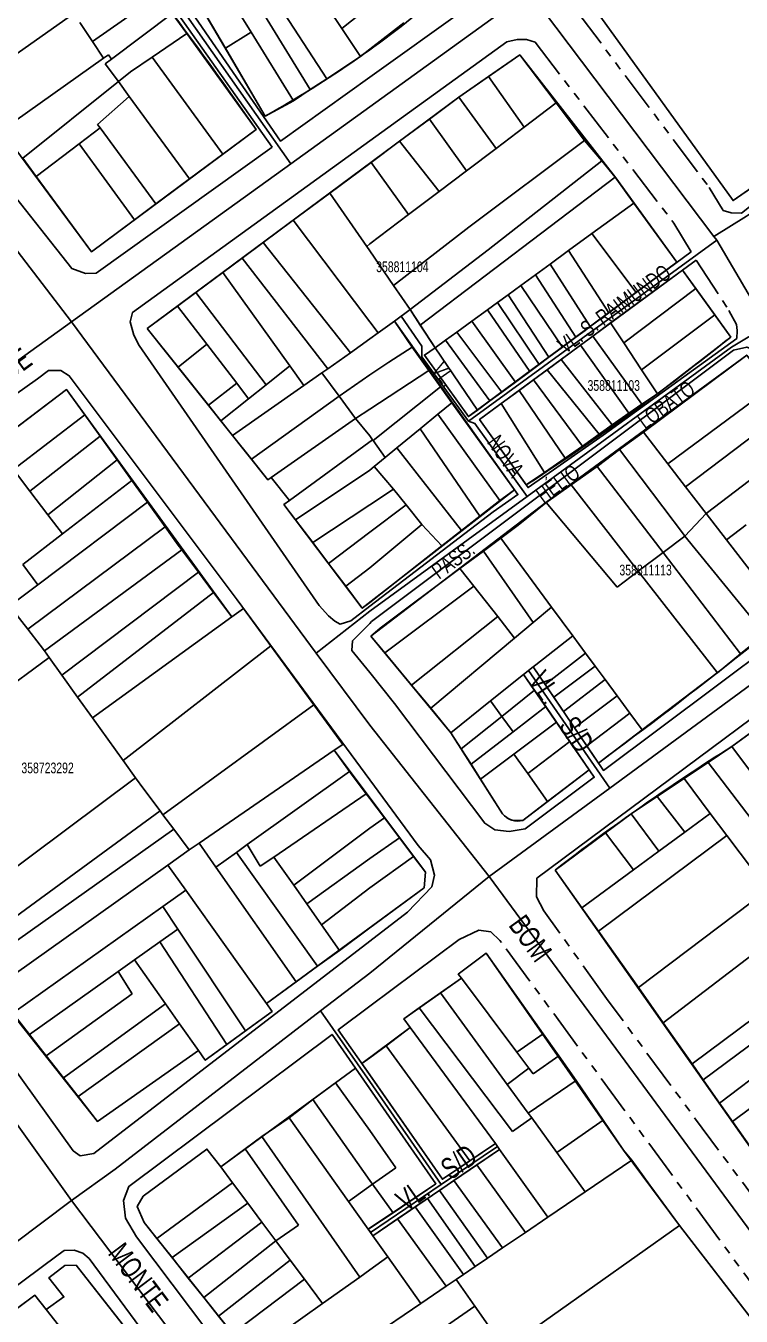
# Model space of a CAD drawing. Extents: x 199219 to 200475, y 4837288 to 4839440.
# Drawn here: x 199935.7 to 200069.4, y 4838220.3 to 4838461.3 of the extents above; entities that cross this region are included whole.
import ezdxf

# ---------------------------------------------------------------- set-up
doc = ezdxf.new("R2010")
doc.units = 0
doc.header["$LTSCALE"] = 3
doc.header["$MEASUREMENT"] = 0
doc.linetypes.add('PHANTOMX2', pattern=[5, 2.5, -0.5, 0.5, -0.5, 0.5, -0.5])
for name, color, linetype in [('CD_MALHA_LOTES', 40, 'CONTINUOUS'), ('CD_TXT_QUADRA', 7, 'CONTINUOUS'), ('RU-QUADRAS', 210, 'CONTINUOUS'), ('SV-EIXO-RUA-N-PAV', 6, 'CONTINUOUS'), ('SV-EIXO-RUA-PAV', 20, 'CONTINUOUS'), ('SV-RUA-NAO-PAV-S-GUIA-C-GUIA', 7, 'PHANTOMX2'), ('SV-RUA-PAVIM-S-GUIA-C-GUIA', 7, 'CONTINUOUS'), ('SV-TXT-RUA-N-PAV-S-GUIA-C-GUIA', 7, 'CONTINUOUS'), ('SV-TXT-RUA-PAV-S-GUIA-C-GUIA', 7, 'CONTINUOUS')]:
    doc.layers.add(name, color=color, linetype=linetype)
doc.styles.add('3588-11-2D_TXT$0$ARIAL', font='ARIAL.TTF')
doc.styles.add('ARIAL', font='ARIAL.TTF')

msp = doc.modelspace()

# ---------------------------------------------------------------- linework, layer by layer
at = {"layer": 'CD_MALHA_LOTES', "linetype": 'Continuous'}
for p, q in [((199960.5, 4838466.94), (199948.19, 4838458.33)), ((199973.03, 4838457.06), (199967.31, 4838466.8)), ((199982.33, 4838466.23), (199991.96, 4838451.37)), ((199944.72, 4838463.56), (199925.33, 4838449.92)), ((199963.11, 4838463.58), (199951.76, 4838455.06)), ((199965.83, 4838459.82), (199963.11, 4838463.58)), ((199975.78, 4838463.4), (199977.85, 4838460.05)), ((199988.9, 4838449.34), (199979.68, 4838464.34)), ((199992.23, 4838464.57), (199994.77, 4838460.76)), ((199994.77, 4838460.76), (199999.87, 4838464.81)), ((200067.89, 4838428.62), (200041.54, 4838465.14)), ((199945.83, 4838461.88), (199948.19, 4838458.33)), ((199994.77, 4838460.76), (199998.27, 4838455.55)), ((200000, 4838456.89), (200006.36, 4838461.79)), ((199948.19, 4838458.33), (199950.24, 4838455.24)), ((199965.83, 4838459.82), (199959.36, 4838455.41)), ((199978.77, 4838441.89), (199965.83, 4838459.82)), ((199973.03, 4838457.06), (199977.85, 4838460.05)), ((199977.85, 4838460.05), (199985.73, 4838447.24)), ((199980.46, 4838444.4), (199973.03, 4838457.06)), ((200000, 4838456.89), (199998.27, 4838455.55)), ((199950.24, 4838455.24), (199931.33, 4838441.76)), ((199950.24, 4838455.24), (199951.2, 4838455.86)), ((199951.76, 4838455.06), (199950.6, 4838454.19)), ((199950.6, 4838454.19), (199953.05, 4838450.85)), ((199951.2, 4838455.86), (199951.76, 4838455.06)), ((199959.36, 4838455.41), (199955.31, 4838452.65)), ((199959.36, 4838455.41), (199972.58, 4838437.3)), ((199998.27, 4838455.55), (199991.96, 4838451.37)), ((200022.2, 4838451.8), (200028.03, 4838455.84)), ((200028.03, 4838455.84), (200034.85, 4838446.86)), ((199955.31, 4838452.65), (199953.05, 4838450.85)), ((199991.96, 4838451.37), (199988.9, 4838449.34)), ((200016.67, 4838447.94), (200022.2, 4838451.8)), ((200022.2, 4838451.8), (200028.84, 4838442.31)), ((199953.05, 4838450.85), (199935.17, 4838436.54)), ((199953.05, 4838450.85), (199955.07, 4838448.08)), ((199985.73, 4838447.24), (199988.9, 4838449.34)), ((199955.07, 4838448.08), (199949.16, 4838442.86)), ((199955.07, 4838448.08), (199966.34, 4838432.67)), ((199985.73, 4838447.24), (199980.46, 4838444.4)), ((200011.17, 4838443.85), (200016.67, 4838447.94)), ((200016.67, 4838447.94), (200023.6, 4838438.34)), ((200034.85, 4838446.86), (200028.84, 4838442.31)), ((200034.85, 4838446.86), (200040.15, 4838439.87)), ((200005.58, 4838439.7), (200011.17, 4838443.85)), ((200011.17, 4838443.85), (200018.06, 4838434.16)), ((199949.65, 4838442.18), (199945.73, 4838439.2)), ((199949.16, 4838442.86), (199949.65, 4838442.18)), ((199949.65, 4838442.18), (199960.02, 4838427.99)), ((199972.58, 4838437.3), (199978.77, 4838441.89)), ((200028.84, 4838442.31), (200023.6, 4838438.34)), ((199945.73, 4838439.2), (199937.7, 4838433.1)), ((199945.73, 4838439.2), (199956.05, 4838425.04)), ((200000.28, 4838435.75), (200005.58, 4838439.7)), ((200005.58, 4838439.7), (200012.99, 4838430.34)), ((200018.52, 4838423.66), (200040.15, 4838439.87)), ((200040.15, 4838439.87), (200043.34, 4838436.02)), ((200084.57, 4838440.37), (200067.89, 4838428.62)), ((199966.34, 4838432.67), (199972.58, 4838437.3)), ((200023.6, 4838438.34), (200018.06, 4838434.16)), ((199935.17, 4838436.54), (199937.7, 4838433.1)), ((200000, 4838435.54), (199992.52, 4838430.03)), ((200000, 4838435.54), (200000.28, 4838435.75)), ((200007.27, 4838426.02), (200000.28, 4838435.75)), ((200043.34, 4838436.02), (200022.13, 4838419.41)), ((200043.34, 4838436.02), (200045.84, 4838432.99)), ((199937.7, 4838433.1), (199948, 4838419.08)), ((199960.02, 4838427.99), (199966.34, 4838432.67)), ((200045.84, 4838432.99), (200009.4, 4838405.34)), ((200018.06, 4838434.16), (200012.99, 4838430.34)), ((200045.84, 4838432.99), (200049.36, 4838428.16)), ((199992.52, 4838430.03), (199985.67, 4838424.94)), ((199992.52, 4838430.03), (199999.45, 4838420.06)), ((200012.99, 4838430.34), (200007.27, 4838426.02)), ((199956.05, 4838425.04), (199960.02, 4838427.99)), ((200049.36, 4838428.16), (200041.52, 4838422.45)), ((200049.36, 4838428.16), (200057.39, 4838417.1)), ((199948, 4838419.08), (199956.05, 4838425.04)), ((199985.67, 4838424.94), (199980.11, 4838420.81)), ((199985.67, 4838424.94), (200000, 4838405.99)), ((200000, 4838420.54), (200007.27, 4838426.02)), ((200004.46, 4838412.79), (200018.52, 4838423.66)), ((200041.52, 4838422.45), (200037.16, 4838419.28)), ((200041.52, 4838422.45), (200049.78, 4838411.47)), ((199976.19, 4838417.9), (199980.11, 4838420.81)), ((199980.11, 4838420.81), (199996.41, 4838400.2)), ((199999.45, 4838420.06), (200000, 4838420.54)), ((199999.45, 4838420.06), (200000, 4838419.27)), ((199972.54, 4838415.18), (199976.19, 4838417.9)), ((199992.15, 4838397.22), (199976.19, 4838417.9)), ((200004.46, 4838412.79), (200000, 4838419.27)), ((200022.13, 4838419.41), (200007.57, 4838408.27)), ((200037.16, 4838419.28), (200033.69, 4838416.75)), ((200037.16, 4838419.28), (200044.67, 4838407.68)), ((199967.54, 4838411.47), (199972.54, 4838415.18)), ((199972.54, 4838415.18), (199985.06, 4838397.77)), ((200033.69, 4838416.75), (200030.97, 4838414.77)), ((200033.69, 4838416.75), (200041.17, 4838405.09)), ((200045, 4838405.77), (200058.43, 4838415.65)), ((200057.39, 4838417.1), (200049.78, 4838411.47)), ((200058.43, 4838415.65), (200060.93, 4838412.18)), ((200007.57, 4838408.27), (200004.46, 4838412.79)), ((200028.21, 4838412.76), (200025.84, 4838411.03)), ((200030.97, 4838414.77), (200028.21, 4838412.76)), ((200028.21, 4838412.76), (200036.03, 4838401.28)), ((200030.97, 4838414.77), (200038.52, 4838403.13)), ((199964.09, 4838408.91), (199967.54, 4838411.47)), ((199980.62, 4838394.24), (199967.54, 4838411.47)), ((200025.84, 4838411.03), (200023.88, 4838409.61)), ((200025.84, 4838411.03), (200033.47, 4838399.39)), ((200049.78, 4838411.47), (200044.67, 4838407.68)), ((200060.93, 4838412.18), (200047.47, 4838402.04)), ((200060.93, 4838412.18), (200064.44, 4838407.31)), ((199958.44, 4838404.72), (199964.09, 4838408.91)), ((199964.09, 4838408.91), (199969.54, 4838401.8)), ((200004.61, 4838406.12), (200007.57, 4838408.27)), ((200009.4, 4838405.34), (200007.57, 4838408.27)), ((200021.97, 4838408.21), (200019.06, 4838406.1)), ((200023.88, 4838409.61), (200021.97, 4838408.21)), ((200021.97, 4838408.21), (200029.88, 4838396.73)), ((200023.88, 4838409.61), (200031.67, 4838398.05)), ((200001.57, 4838403.94), (200000, 4838405.99)), ((200001.57, 4838403.94), (200004.61, 4838406.12)), ((200004.61, 4838406.12), (200007.9, 4838401.25)), ((200012.24, 4838401.13), (200009.4, 4838405.34)), ((200019.06, 4838406.1), (200016.24, 4838404.04)), ((200019.06, 4838406.1), (200027.21, 4838394.75)), ((200044.67, 4838407.68), (200041.17, 4838405.09)), ((200041.7, 4838403.33), (200045, 4838405.77)), ((200045, 4838405.77), (200047.47, 4838402.04)), ((200050.79, 4838397.03), (200064.44, 4838407.31)), ((200064.44, 4838407.31), (200067.45, 4838403.15)), ((199964.2, 4838397.5), (199958.44, 4838404.72)), ((200000, 4838402.81), (200001.57, 4838403.94)), ((200016.24, 4838404.04), (200014.18, 4838402.54)), ((200016.24, 4838404.04), (200024.65, 4838392.86)), ((200038.52, 4838403.13), (200036.03, 4838401.28)), ((200040.23, 4838404.39), (200038.52, 4838403.13)), ((200039.38, 4838401.63), (200041.7, 4838403.33)), ((200041.17, 4838405.09), (200040.23, 4838404.39)), ((200041.7, 4838403.33), (200050.82, 4838390.64)), ((200067.45, 4838403.15), (200053.75, 4838392.57)), ((199969.54, 4838401.8), (199964.2, 4838397.5)), ((199969.54, 4838401.8), (199975.14, 4838394.52)), ((199996.41, 4838400.2), (200000, 4838402.81)), ((200007.9, 4838401.25), (200003.55, 4838398.44)), ((200007.9, 4838401.25), (200011.03, 4838396.9)), ((200010.22, 4838399.78), (200012.24, 4838401.13)), ((200014.18, 4838402.54), (200012.24, 4838401.13)), ((200020.1, 4838389.49), (200012.24, 4838401.13)), ((200014.18, 4838402.54), (200022.45, 4838391.23)), ((200036.03, 4838401.28), (200033.47, 4838399.39)), ((200035.77, 4838398.97), (200039.38, 4838401.63)), ((200039.38, 4838401.63), (200048.38, 4838388.91)), ((200047.47, 4838402.04), (200050.79, 4838397.03)), ((199996.41, 4838400.2), (199992.15, 4838397.22)), ((200003.55, 4838398.44), (200000, 4838396.09)), ((200018.44, 4838388.28), (200010.22, 4838399.78)), ((200033.47, 4838399.39), (200031.67, 4838398.05)), ((200033.15, 4838397.04), (200035.77, 4838398.97)), ((200035.77, 4838398.97), (200045.31, 4838386.73)), ((200051.15, 4838385.4), (200070.42, 4838399.77)), ((199969.85, 4838390.41), (199964.2, 4838397.5)), ((199985.06, 4838397.77), (199980.62, 4838394.24)), ((199987.69, 4838394.11), (199985.06, 4838397.77)), ((199991.07, 4838396.47), (199987.69, 4838394.11)), ((199991.07, 4838396.47), (199992.15, 4838397.22)), ((199994.28, 4838392.1), (199991.07, 4838396.47)), ((199994.28, 4838392.1), (200000, 4838396.09)), ((200011.03, 4838396.9), (200000, 4838389.66)), ((200011.03, 4838396.9), (200013.22, 4838393.84)), ((200029.88, 4838396.73), (200027.21, 4838394.75)), ((200031.67, 4838398.05), (200029.88, 4838396.73)), ((200030.62, 4838395.18), (200033.15, 4838397.04)), ((200033.15, 4838397.04), (200042.84, 4838384.99)), ((200050.79, 4838397.03), (200053.75, 4838392.57)), ((199929.83, 4838383.1), (199943.38, 4838393.35)), ((199943.38, 4838393.35), (199946.79, 4838388.6)), ((199975.14, 4838394.52), (199969.85, 4838390.41)), ((199974.36, 4838384.77), (199987.69, 4838394.11)), ((199975.14, 4838394.52), (199977.35, 4838391.63)), ((199980.62, 4838394.24), (199977.35, 4838391.63)), ((200000.64, 4838383.81), (200013.22, 4838393.84)), ((200013.22, 4838393.84), (200015.36, 4838390.88)), ((200027.21, 4838394.75), (200024.65, 4838392.86)), ((200027.9, 4838393.18), (200030.62, 4838395.18)), ((200030.62, 4838395.18), (200039.72, 4838382.77)), ((200074.88, 4838393.71), (200055.71, 4838379.47)), ((199977.35, 4838391.63), (199972.17, 4838387.51)), ((199977.88, 4838380.35), (199994.28, 4838392.1)), ((199994.28, 4838392.1), (199997.35, 4838387.91)), ((200015.36, 4838390.88), (200012.74, 4838388.74)), ((200015.36, 4838390.88), (200027.03, 4838374.64)), ((200022.45, 4838391.23), (200020.1, 4838389.49)), ((200024.65, 4838392.86), (200022.45, 4838391.23)), ((200024.56, 4838390.71), (200027.9, 4838393.18)), ((200027.9, 4838393.18), (200036.48, 4838380.53)), ((200053.75, 4838392.57), (200050.82, 4838390.64)), ((199946.79, 4838388.6), (199933.43, 4838378.39)), ((199946.79, 4838388.6), (199949.63, 4838384.63)), ((199972.17, 4838387.51), (199969.85, 4838390.41)), ((199997.35, 4838387.91), (200000, 4838389.66)), ((200012.74, 4838388.74), (200009.39, 4838386)), ((200012.74, 4838388.74), (200024.31, 4838372.63)), ((200020.1, 4838389.49), (200018.44, 4838388.28)), ((200020.53, 4838387.75), (200024.56, 4838390.71)), ((200032.62, 4838377.86), (200024.56, 4838390.71)), ((200048.38, 4838388.91), (200045.31, 4838386.73)), ((200050.82, 4838390.64), (200048.38, 4838388.91)), ((200077.93, 4838389.56), (200059.01, 4838375.18)), ((199972.17, 4838387.51), (199974.36, 4838384.77)), ((199997.35, 4838387.91), (199981.61, 4838376.95)), ((200000, 4838384.73), (199997.35, 4838387.91)), ((200029.24, 4838375.52), (200020.53, 4838387.75)), ((200045.31, 4838386.73), (200042.84, 4838384.99)), ((199949.63, 4838384.63), (199936.5, 4838374.37)), ((199949.63, 4838384.63), (199952.79, 4838380.22)), ((199974.36, 4838384.77), (199977.88, 4838380.35)), ((199985.01, 4838372.62), (200000.54, 4838383.96)), ((200000.54, 4838383.96), (200000, 4838384.73)), ((200000.64, 4838383.81), (200000.54, 4838383.96)), ((200002.86, 4838380.65), (200000.64, 4838383.81)), ((200009.39, 4838386), (200005.09, 4838382.47)), ((200009.39, 4838386), (200020.59, 4838369.71)), ((200042.84, 4838384.99), (200039.72, 4838382.77)), ((200046.67, 4838382.16), (200051.15, 4838385.4)), ((200051.15, 4838385.4), (200055.71, 4838379.47)), ((200081.63, 4838384.54), (200062.85, 4838370.2)), ((200005.09, 4838382.47), (200002.86, 4838380.65)), ((200017.15, 4838367.02), (200005.09, 4838382.47)), ((200039.72, 4838382.77), (200036.48, 4838380.53)), ((200042.5, 4838378.96), (200046.67, 4838382.16)), ((200046.67, 4838382.16), (200058.79, 4838366.08)), ((199952.79, 4838380.22), (199939.87, 4838369.97)), ((199952.79, 4838380.22), (199955.56, 4838376.37)), ((199980.96, 4838376.5), (199977.88, 4838380.35)), ((200000, 4838378.31), (200000.8, 4838378.97)), ((200000.8, 4838378.97), (200002.86, 4838380.65)), ((200004.43, 4838374.72), (200000.8, 4838378.97)), ((200036.48, 4838380.53), (200032.62, 4838377.86)), ((200037.62, 4838375.54), (200042.5, 4838378.96)), ((200042.5, 4838378.96), (200054.8, 4838362.9)), ((200055.71, 4838379.47), (200059.01, 4838375.18)), ((199936.5, 4838374.37), (199933.43, 4838378.39)), ((199981.61, 4838376.95), (199980.96, 4838376.5)), ((199981.61, 4838376.95), (199985.01, 4838372.62)), ((199986.14, 4838369.02), (200000, 4838378.31)), ((200032.62, 4838377.86), (200029.24, 4838375.52)), ((199939.87, 4838369.97), (199936.5, 4838374.37)), ((199955.56, 4838376.37), (199942.6, 4838366.4)), ((199955.56, 4838376.37), (199958.47, 4838372.31)), ((200004.43, 4838374.72), (200000, 4838371.83)), ((200006.78, 4838371.8), (200004.43, 4838374.72)), ((200027.03, 4838374.64), (200024.31, 4838372.63)), ((200032.87, 4838372.21), (200037.62, 4838375.54)), ((200037.62, 4838375.54), (200050.17, 4838359.44)), ((200059.01, 4838375.18), (200062.85, 4838370.2)), ((199958.47, 4838372.31), (199937.97, 4838356.91)), ((199961.78, 4838367.7), (199958.47, 4838372.31)), ((199985.01, 4838372.62), (199983.98, 4838371.87)), ((199983.98, 4838371.87), (199986.14, 4838369.02)), ((199989.34, 4838364.78), (200000, 4838371.83)), ((200006.78, 4838371.8), (200000, 4838366.72)), ((200009.73, 4838368.15), (200006.78, 4838371.8)), ((200024.31, 4838372.63), (200020.59, 4838369.71)), ((200027.73, 4838368.03), (200032.87, 4838372.21)), ((200032.87, 4838372.21), (200032.93, 4838372.25)), ((200032.93, 4838372.25), (200046.2, 4838356.47)), ((199942.6, 4838366.4), (199939.87, 4838369.97)), ((200020.59, 4838369.71), (200017.15, 4838367.02)), ((200062.85, 4838370.2), (200058.89, 4838365.96)), ((200062.85, 4838370.2), (200066.63, 4838365.29)), ((199936.12, 4838348.61), (199961.78, 4838367.7)), ((199961.78, 4838367.7), (199964.22, 4838364.29)), ((199989.34, 4838364.78), (199986.14, 4838369.02)), ((200009.73, 4838368.15), (200000, 4838360.08)), ((200013.47, 4838364.14), (200009.73, 4838368.15)), ((200017.15, 4838367.02), (200013.47, 4838364.14)), ((200024.46, 4838365.59), (200027.73, 4838368.03)), ((200070.31, 4838368.07), (200066.63, 4838365.29)), ((199935.18, 4838360.69), (199942.6, 4838366.4)), ((199992.3, 4838360.85), (199989.34, 4838364.78)), ((199992.3, 4838360.85), (200000, 4838366.72)), ((200021.25, 4838363.19), (200024.46, 4838365.59)), ((200024.46, 4838365.59), (200033.97, 4838352.71)), ((200058.89, 4838365.96), (200054.8, 4838362.9)), ((200058.79, 4838366.08), (200058.89, 4838365.96)), ((200058.89, 4838365.96), (200073.8, 4838347.65)), ((200066.63, 4838365.29), (200077.74, 4838350.84)), ((199964.88, 4838363.41), (199939.21, 4838344.53)), ((199964.22, 4838364.29), (199964.88, 4838363.41)), ((199964.88, 4838363.41), (199968.01, 4838359.24)), ((200013.47, 4838364.14), (200000, 4838353.6)), ((200016.85, 4838359.9), (200021.25, 4838363.19)), ((200021.25, 4838363.19), (200030.53, 4838349.83)), ((200054.8, 4838362.9), (200050.17, 4838359.44)), ((200054.8, 4838362.9), (200069.28, 4838343.99)), ((199935.18, 4838360.69), (199937.97, 4838356.91)), ((199995.51, 4838356.61), (199992.3, 4838360.85)), ((199995.51, 4838356.61), (200000, 4838360.08)), ((200001.97, 4838348.78), (200016.85, 4838359.9)), ((200016.85, 4838359.9), (200019.45, 4838356.61)), ((199968.01, 4838359.24), (199942.45, 4838340.04)), ((199968.01, 4838359.24), (199970.84, 4838355.46)), ((200046.2, 4838356.47), (200050.17, 4838359.44)), ((200050.17, 4838359.44), (200064.95153, 4838340.478037)), ((199937.97, 4838356.91), (199932.74, 4838352.98)), ((199970.84, 4838355.46), (199945.43, 4838335.89)), ((199970.84, 4838355.46), (199974.25, 4838350.92)), ((199998.61, 4838352.5), (199995.51, 4838356.61)), ((200019.45, 4838356.61), (200002.8, 4838344.17)), ((200019.45, 4838356.61), (200023.91, 4838350.95)), ((199974.25, 4838350.92), (199976.42, 4838352.49)), ((199976.42, 4838352.49), (199981.55, 4838345.47)), ((200000, 4838353.6), (199998.61, 4838352.5)), ((200030.53, 4838349.83), (200033.97, 4838352.71)), ((200033.97, 4838352.71), (200037.94, 4838347.33)), ((199936.12, 4838348.61), (199933.47, 4838352.05)), ((199974.25, 4838350.92), (199948.19, 4838332.04)), ((200023.91, 4838350.95), (200007.78, 4838338.17)), ((200023.91, 4838350.95), (200027.07, 4838346.94)), ((199938.43, 4838345.62), (199936.12, 4838348.61)), ((200000.23, 4838347.27), (200001.97, 4838348.78)), ((200027.07, 4838346.94), (200030.53, 4838349.83)), ((200073.8, 4838347.65), (200069.28, 4838343.99)), ((199939.21, 4838344.53), (199938.43, 4838345.62)), ((199981.55, 4838345.47), (199953.94, 4838324.06)), ((199989.58, 4838334.45), (199981.55, 4838345.47)), ((200002.8, 4838344.17), (200000.23, 4838347.27)), ((200027.07, 4838346.94), (200011.39, 4838333.83)), ((200037.94, 4838347.33), (200031, 4838341.97)), ((200040.33, 4838344.09), (200037.94, 4838347.33)), ((199902.53, 4838315.61), (199940.1, 4838343.3)), ((199940.1, 4838343.3), (199939.21, 4838344.53)), ((199942.45, 4838340.04), (199940.1, 4838343.3)), ((200007.78, 4838338.17), (200002.8, 4838344.17)), ((200040.33, 4838344.09), (200032.78, 4838338.27)), ((200042.1, 4838341.7), (200040.33, 4838344.09)), ((200069.28, 4838343.99), (200064.95153, 4838340.478037)), ((200030.53, 4838341.59), (200028.75, 4838340.16)), ((200031, 4838341.97), (200030.53, 4838341.59)), ((200032.78, 4838338.27), (200030.53, 4838341.59)), ((200042.1, 4838341.7), (200034.36, 4838335.93)), ((200043.96, 4838339.18), (200042.1, 4838341.7)), ((200064.88, 4838340.42), (200050.88, 4838329.81)), ((200064.95153, 4838340.478037), (200064.88, 4838340.42)), ((199945.43, 4838335.89), (199942.45, 4838340.04)), ((200011.39, 4838333.83), (200007.78, 4838338.17)), ((200028.75, 4838340.16), (200022.57, 4838335.21)), ((200028.75, 4838340.16), (200030.79, 4838337.19)), ((200034.36, 4838335.93), (200032.78, 4838338.27)), ((200043.96, 4838339.18), (200036.22, 4838333.2)), ((200046.2, 4838336.15), (200043.96, 4838339.18)), ((199948.19, 4838332.04), (199945.43, 4838335.89)), ((200030.79, 4838337.19), (200024.7, 4838332.32)), ((200030.79, 4838337.19), (200032.88, 4838334.16)), ((200036.22, 4838333.2), (200034.36, 4838335.93)), ((200046.2, 4838336.15), (200038.28, 4838330.15)), ((200048.61, 4838332.89), (200046.2, 4838336.15)), ((199961.36, 4838313.96), (199989.58, 4838334.45)), ((199994.95, 4838327.09), (199989.58, 4838334.45)), ((200015.17, 4838329.27), (200011.39, 4838333.83)), ((200022.57, 4838335.21), (200015.17, 4838329.27)), ((200022.57, 4838335.21), (200024.7, 4838332.32)), ((200026.8, 4838329.46), (200032.88, 4838334.16)), ((200032.88, 4838334.16), (200034.87, 4838331.26)), ((200038.28, 4838330.15), (200036.22, 4838333.2)), ((199953.94, 4838324.06), (199948.19, 4838332.04)), ((200024.7, 4838332.32), (200017.1, 4838326.24)), ((200024.7, 4838332.32), (200026.8, 4838329.46)), ((200034.87, 4838331.26), (200026.94, 4838325.29)), ((200034.87, 4838331.26), (200037.35, 4838327.65)), ((200048.61, 4838332.89), (200040.54, 4838326.82)), ((200050.88, 4838329.81), (200048.61, 4838332.89)), ((200017.1, 4838326.24), (200015.17, 4838329.27)), ((200026.8, 4838329.46), (200018.93, 4838323.38)), ((200040.54, 4838326.82), (200038.28, 4838330.15)), ((200050.88, 4838329.81), (200042.71, 4838323.61)), ((200067.67, 4838326.69), (200072.53, 4838330.26)), ((199968.13, 4838308.66), (199993.35, 4838325.99)), ((199993.35, 4838325.99), (199994.95, 4838327.09)), ((199996.22, 4838322), (199993.35, 4838325.99)), ((200018.93, 4838323.38), (200017.1, 4838326.24)), ((200037.35, 4838327.65), (200029.51, 4838321.65)), ((200037.35, 4838327.65), (200041.02, 4838322.32)), ((200042.71, 4838323.61), (200040.54, 4838326.82)), ((200063.22, 4838323.73), (200067.67, 4838326.69)), ((200067.67, 4838326.69), (200093.35, 4838292.2)), ((199956.25, 4838320.84), (199953.94, 4838324.06)), ((200020.7, 4838320.59), (200018.93, 4838323.38)), ((200026.94, 4838325.29), (200020.7, 4838320.59)), ((200026.94, 4838325.29), (200029.51, 4838321.65)), ((200058.71, 4838320.72), (200063.22, 4838323.73)), ((200063.22, 4838323.73), (200083.49, 4838297.04)), ((199977.13, 4838308.37), (199996.22, 4838322)), ((199996.22, 4838322), (199999.35, 4838317.86)), ((200029.51, 4838321.65), (200033.23, 4838316.41)), ((200041.02, 4838322.32), (200033.23, 4838316.41)), ((199920.02, 4838293.84), (199956.25, 4838320.84)), ((199956.25, 4838320.84), (199957.77, 4838318.73)), ((199957.77, 4838318.73), (199960.82, 4838314.67)), ((200024.83, 4838314.12), (200020.7, 4838320.59)), ((200058.71, 4838320.72), (200053.7, 4838317.37)), ((200063.62, 4838314.2), (200058.71, 4838320.72)), ((199999.35, 4838317.86), (199982.07, 4838306.04)), ((199999.35, 4838317.86), (200000, 4838316.98)), ((200000, 4838316.98), (200002.74, 4838313.35)), ((200033.23, 4838316.41), (200029.17, 4838313.33)), ((200048.86, 4838314.14), (200053.7, 4838317.37)), ((200053.7, 4838317.37), (200058.86, 4838310.7)), ((199960.82, 4838314.67), (199924.54, 4838288.09)), ((199960.82, 4838314.67), (199961.36, 4838313.96)), ((199961.36, 4838313.96), (199963.38, 4838311.27)), ((200025.65, 4838313.34), (200024.83, 4838314.12)), ((200044.04, 4838310.58), (200048.86, 4838314.14)), ((200048.86, 4838314.14), (200054.02, 4838307.13)), ((200058.86, 4838310.7), (200063.62, 4838314.2)), ((200063.62, 4838314.2), (200066.74, 4838310.05)), ((200000, 4838311.43), (199985.79, 4838300.77)), ((200002.74, 4838313.35), (200000, 4838311.43)), ((200002.74, 4838313.35), (200005.56, 4838309.62)), ((200026.62, 4838312.93), (200025.65, 4838313.34)), ((200027.82, 4838312.9), (200026.62, 4838312.93)), ((200028.57, 4838312.89), (200027.82, 4838312.9)), ((200029.17, 4838313.33), (200028.57, 4838312.89)), ((199963.38, 4838311.27), (199926.75, 4838285.27)), ((199963.38, 4838311.27), (199966.29, 4838307.4)), ((200005.56, 4838309.62), (200000, 4838305.76)), ((200005.56, 4838309.62), (200008.17, 4838306.15)), ((200034.63, 4838303.62), (200044.04, 4838310.58)), ((200066.74, 4838310.05), (200042.73, 4838292.21)), ((200044.04, 4838310.58), (200049.29, 4838303.65)), ((200054.02, 4838307.13), (200058.86, 4838310.7)), ((200066.74, 4838310.05), (200074.37, 4838299.91)), ((199966.29, 4838307.4), (199962.28, 4838304.55)), ((199966.29, 4838307.4), (199968.13, 4838308.66)), ((199968.13, 4838308.66), (199971.26, 4838304.17)), ((199971.26, 4838304.17), (199975.12, 4838306.93)), ((199975.12, 4838306.93), (199977.13, 4838308.37)), ((199975.12, 4838306.93), (199990.23, 4838285.66)), ((199979.56, 4838304.32), (199977.13, 4838308.37)), ((200049.29, 4838303.65), (200054.02, 4838307.13)), ((199929.76, 4838281.43), (199962.28, 4838304.55)), ((199962.28, 4838304.55), (199965.62, 4838299.88)), ((199971.26, 4838304.17), (199986.24, 4838282.73)), ((199982.07, 4838306.04), (199979.56, 4838304.32)), ((199985.79, 4838300.77), (199982.07, 4838306.04)), ((199988.24, 4838297.31), (200000, 4838305.76)), ((200008.17, 4838306.15), (200000, 4838300.31)), ((200008.17, 4838306.15), (200010.39, 4838303.21)), ((200010.39, 4838303.21), (200010.16, 4838300.31)), ((200039.65, 4838296.55), (200034.63, 4838303.62)), ((200049.29, 4838303.65), (200039.65, 4838296.55)), ((199965.62, 4838299.88), (199961.32, 4838296.82)), ((199965.62, 4838299.88), (199980.69, 4838278.72)), ((199985.79, 4838300.77), (199988.24, 4838297.31)), ((199991, 4838293.4), (200000, 4838300.31)), ((200010.16, 4838300.31), (200000, 4838292.83)), ((200074.37, 4838299.91), (200050.19, 4838281.71)), ((199988.24, 4838297.31), (199991, 4838293.4)), ((199961.32, 4838296.82), (199933.31, 4838276.9)), ((199961.32, 4838296.82), (199964.13, 4838292.59)), ((200042.73, 4838292.21), (200039.65, 4838296.55)), ((199960.81, 4838290.23), (199964.13, 4838292.59)), ((199964.13, 4838292.59), (199976.76, 4838273.59)), ((199991, 4838293.4), (199994.38, 4838288.61)), ((199994.38, 4838288.61), (200000, 4838292.83)), ((200050.19, 4838281.71), (200042.73, 4838292.21)), ((200079.07, 4838293.66), (200054.81, 4838275.12)), ((199956.08, 4838286.87), (199960.81, 4838290.23)), ((199973.32, 4838271.08), (199960.81, 4838290.23)), ((199990.23, 4838285.66), (199994.38, 4838288.61)), ((200016.53, 4838284.16), (200021.78, 4838288.09)), ((200021.78, 4838288.09), (200032.39, 4838273.06)), ((199953.01, 4838284.69), (199956.08, 4838286.87)), ((199956.08, 4838286.87), (199961.87, 4838278.63)), ((199986.24, 4838282.73), (199990.23, 4838285.66)), ((200084.87, 4838285.86), (200060.22, 4838267.41)), ((200098.54, 4838285.23), (200065.34, 4838260.12)), ((199936.43, 4838272.91), (199953.01, 4838284.69)), ((199953.01, 4838284.69), (199955.6, 4838280.52)), ((199980.69, 4838278.72), (199986.24, 4838282.73)), ((200013.23, 4838280.71), (200017.12, 4838283.43)), ((200017.12, 4838283.43), (200016.53, 4838284.16)), ((200017.12, 4838283.43), (200027.49, 4838269.62)), ((200087.02, 4838282.87), (200062.3, 4838264.45)), ((199955.6, 4838280.52), (199939.55, 4838268.93)), ((200009.24, 4838277.88), (200013.23, 4838280.71)), ((200013.23, 4838280.71), (200025.67, 4838263.61)), ((200054.81, 4838275.12), (200050.19, 4838281.71)), ((200101.06, 4838281.54), (200067.74, 4838256.7)), ((199942.78, 4838264.81), (199961.87, 4838278.63)), ((199961.87, 4838278.63), (199964.47, 4838274.93)), ((199981.75, 4838277.23), (199980.69, 4838278.72)), ((200006.35, 4838275.83), (200009.24, 4838277.88)), ((200009.24, 4838277.88), (200026.64, 4838254.79)), ((199936.43, 4838272.91), (199933.31, 4838276.9)), ((199976.76, 4838273.59), (199981.75, 4838277.23)), ((200007.57, 4838274.2), (200006.35, 4838275.83)), ((199939.55, 4838268.93), (199936.43, 4838272.91)), ((199964.47, 4838274.93), (199945.5, 4838261.34)), ((199964.47, 4838274.93), (199967.98, 4838269.93)), ((199976.76, 4838273.59), (199973.32, 4838271.08)), ((200003.07, 4838270.81), (200007.57, 4838274.2)), ((200007.57, 4838274.2), (200023.47, 4838252.57)), ((200032.39, 4838273.06), (200027.49, 4838269.62)), ((200032.39, 4838273.06), (200035.31, 4838268.92)), ((200060.22, 4838267.41), (200054.81, 4838275.12)), ((199973.32, 4838271.08), (199969.26, 4838268.12)), ((200000, 4838268.57), (200003.07, 4838270.81)), ((200018.67, 4838249.33), (200003.07, 4838270.81)), ((199942.78, 4838264.81), (199939.55, 4838268.93)), ((199967.98, 4838269.93), (199949.13, 4838256.7)), ((199969.26, 4838268.12), (199967.98, 4838269.93)), ((200000, 4838268.57), (199998.51, 4838267.49)), ((200027.49, 4838269.62), (200029.75, 4838266.62)), ((200030.53, 4838265.58), (200035.31, 4838268.92)), ((200035.31, 4838268.92), (200038.57, 4838264.3)), ((199997.33, 4838266.62), (199993.6, 4838263.89)), ((200000, 4838262.79), (199997.33, 4838266.62)), ((199998.51, 4838267.49), (200000, 4838265.36)), ((200029.75, 4838266.62), (200025.67, 4838263.61)), ((200029.75, 4838266.62), (200030.53, 4838265.58)), ((200062.3, 4838264.45), (200060.22, 4838267.41)), ((199945.5, 4838261.34), (199942.78, 4838264.81)), ((199993.6, 4838263.89), (199989.37, 4838260.79)), ((199993.6, 4838263.89), (200000, 4838255.01)), ((200013.58, 4838245.88), (200000, 4838265.36)), ((200025.67, 4838263.61), (200029.59, 4838258.23)), ((200038.57, 4838264.3), (200029.59, 4838258.23)), ((200038.57, 4838264.3), (200043.6, 4838256.91)), ((200065.34, 4838260.12), (200062.3, 4838264.45)), ((199949.13, 4838256.7), (199945.5, 4838261.34)), ((199989.37, 4838260.79), (199984.96, 4838257.37)), ((199989.37, 4838260.79), (200000, 4838245.68)), ((200000, 4838262.79), (200012.35, 4838245.05)), ((200067.74, 4838256.7), (200065.34, 4838260.12)), ((199979.87, 4838253.85), (199984.96, 4838257.37)), ((199984.96, 4838257.37), (199996.04, 4838241.75)), ((200026.64, 4838254.79), (200030.25, 4838257.34)), ((200029.59, 4838258.23), (200030.25, 4838257.34)), ((200030.25, 4838257.34), (200034.93, 4838250.9)), ((200043.6, 4838256.91), (200034.93, 4838250.9)), ((200043.6, 4838256.91), (200047.43, 4838251.3)), ((200071.3, 4838251.62), (200067.74, 4838256.7)), ((199976.74, 4838251.56), (199979.87, 4838253.85)), ((199979.87, 4838253.85), (199998.12, 4838227.63)), ((200004.86, 4838248), (200000, 4838255.01)), ((199957.69, 4838242.72), (199969.58, 4838251.52)), ((199969.58, 4838251.52), (199972.16, 4838248.2)), ((199972.16, 4838248.2), (199976.74, 4838251.56)), ((199976.74, 4838251.56), (199986.68, 4838237.34)), ((200023.47, 4838252.57), (200018.67, 4838249.33)), ((200019.98, 4838248.56), (200024.25, 4838251.47)), ((200024.25, 4838251.47), (200023.47, 4838252.57)), ((200033.26, 4838238.8), (200024.25, 4838251.47)), ((200047.43, 4838251.3), (200048.97, 4838249.47)), ((200018.67, 4838249.33), (200013.58, 4838245.88)), ((200034.93, 4838250.9), (200040.27, 4838243.56)), ((200040.27, 4838243.56), (200048.97, 4838249.47)), ((200048.97, 4838249.47), (200052.34, 4838244.81)), ((199972.16, 4838248.2), (199974.37, 4838245.24)), ((200000.52, 4838244.95), (200004.86, 4838248)), ((200015.74, 4838245.67), (200019.98, 4838248.56)), ((200019.98, 4838248.56), (200029.07, 4838235.96)), ((199960.24, 4838234.83), (199974.37, 4838245.24)), ((199974.37, 4838245.24), (199977.2, 4838241.44)), ((199996.04, 4838241.75), (200000.52, 4838244.95)), ((200000.52, 4838244.95), (200000, 4838245.68)), ((200004.35, 4838239.64), (200000.52, 4838244.95)), ((200012.35, 4838245.05), (200004.35, 4838239.64)), ((200013.02, 4838243.82), (200015.74, 4838245.67)), ((200015.74, 4838245.67), (200024.82, 4838233.08)), ((200052.34, 4838244.81), (200057.87, 4838237.27)), ((199956.57, 4838240.83), (199957.69, 4838242.72)), ((199996.04, 4838241.75), (199999.71, 4838236.58)), ((200008.51, 4838240.74), (200010.79, 4838242.3)), ((200010.79, 4838242.3), (200013.02, 4838243.82)), ((200010.79, 4838242.3), (200019.69, 4838229.59)), ((200013.02, 4838243.82), (200022, 4838231.16)), ((200040.27, 4838243.56), (200033.26, 4838238.8)), ((199957.84, 4838237.84), (199956.57, 4838240.83)), ((199963.08, 4838231.25), (199977.2, 4838241.44)), ((199977.2, 4838241.44), (199979.87, 4838237.86)), ((200004.35, 4838239.64), (200000, 4838236.78)), ((200005.19, 4838238.48), (200008.51, 4838240.74)), ((200008.51, 4838240.74), (200017.53, 4838228.13)), ((199960.24, 4838234.83), (199957.84, 4838237.84)), ((199966.11, 4838227.45), (199979.87, 4838237.86)), ((199979.87, 4838237.86), (199982.46, 4838234.39)), ((199986.68, 4838237.34), (199982.46, 4838234.39)), ((199999.71, 4838236.58), (200000, 4838236.78)), ((200000.59, 4838235.34), (200005.19, 4838238.48)), ((200005.19, 4838238.48), (200014.27, 4838225.92)), ((200025.23, 4838214.18), (200057.87, 4838237.27)), ((200029.07, 4838235.96), (200033.26, 4838238.8)), ((200057.87, 4838237.27), (200070.96, 4838220.3)), ((199963.08, 4838231.25), (199960.24, 4838234.83)), ((199969.02, 4838223.79), (199982.46, 4838234.39)), ((199982.46, 4838234.39), (199985.15, 4838230.78)), ((199999.71, 4838236.58), (199999.99, 4838236.2)), ((199999.99, 4838236.2), (200000.59, 4838235.34)), ((200003.4, 4838231.38), (200000.59, 4838235.34)), ((200029.07, 4838235.96), (200024.82, 4838233.08)), ((200024.82, 4838233.08), (200022, 4838231.16)), ((199940.08, 4838227.5), (199943.02, 4838229.78)), ((199943.02, 4838229.78), (199945.13, 4838229.85)), ((199945.13, 4838229.85), (199959.17, 4838212.01)), ((199966.11, 4838227.45), (199963.08, 4838231.25)), ((199971.76, 4838220.34), (199985.15, 4838230.78)), ((199985.15, 4838230.78), (199987.79, 4838227.25)), ((200000, 4838228.96), (200003.4, 4838231.38)), ((200009.54, 4838222.71), (200003.4, 4838231.38)), ((200019.69, 4838229.59), (200017.53, 4838228.13)), ((200022, 4838231.16), (200019.69, 4838229.59)), ((199942.87, 4838223.93), (199940.08, 4838227.5)), ((199969.02, 4838223.79), (199966.11, 4838227.45)), ((199987.79, 4838227.25), (199975.55, 4838217.95)), ((199991.18, 4838222.7), (199987.79, 4838227.25)), ((199991.18, 4838222.7), (199998.12, 4838227.63)), ((199998.12, 4838227.63), (200000, 4838228.96)), ((200016.16, 4838227.2), (200014.27, 4838225.92)), ((200017.53, 4838228.13), (200016.16, 4838227.2)), ((200019.64, 4838222.2), (200016.16, 4838227.2)), ((200014.27, 4838225.92), (200009.54, 4838222.71)), ((199932.92, 4838220.87), (199937.45, 4838224.24)), ((199937.45, 4838224.24), (199939.58, 4838221.55)), ((199939.58, 4838221.55), (199942.87, 4838223.93)), ((199971.76, 4838220.34), (199969.02, 4838223.79)), ((199978.76, 4838213.89), (199991.18, 4838222.7)), ((200009.54, 4838222.71), (200000, 4838216.23)), ((200019.64, 4838222.2), (200004.17, 4838211.51)), ((200022.53, 4838218.05), (200019.64, 4838222.2)), ((199951.7, 4838206.2), (199939.58, 4838221.55)), ((199974.35, 4838217.08), (199971.76, 4838220.34))]:
    msp.add_line(p, q, dxfattribs=at)
at = {"layer": 'RU-QUADRAS', "color": 6, "linetype": 'Continuous'}
for points in [[(199910.47, 4838546.52), (199943.65, 4838569.04), (200003.31, 4838486.8), (200014.48, 4838470.48, -0.2451914492), (200013.73, 4838467.59, -0.0512015628), (199980.46, 4838444.4), (199967.31, 4838466.8), (199924.68, 4838525.28), (199948.24, 4838541.7), (199946.09, 4838545.08), (199923.01, 4838527.78)], [(199874.03, 4838519.04), (199906.17, 4838542.31), (199949.14, 4838481.53, -0.0180110067), (199978.77, 4838441.89), (199948, 4838419.08)], [(200020.53, 4838387.75), (200058.43, 4838415.65), (200067.45, 4838403.15, -0.0249089798), (200029.24, 4838375.52)], [(200000.23, 4838347.27), (200032.91, 4838372.24), (200070.42, 4838399.77), (200095.78, 4838365.44, -0.0157058758), (200042.71, 4838323.61), (200030.53, 4838341.59), (200028.75, 4838340.16), (200041.02, 4838322.32), (200028.57, 4838312.89, -0.2909149301), (200024.83, 4838314.12), (200015.17, 4838329.27)], [(200034.63, 4838303.62, -0.0238160249), (200067.66, 4838326.7), (200103.69, 4838352.82), (200197.24, 4838227.58), (200196.92, 4838225.35), (200127.18, 4838172.2)]]:
    msp.add_lwpolyline(points, format="xyb", close=True, dxfattribs=at)
for points in [[(200041.54, 4838465.14), (200067.6, 4838484.93), (200094.99, 4838504.42), (200121.78, 4838466.97), (200121.16, 4838465.43), (200067.89, 4838428.62)], [(199958.44, 4838404.72), (200016.67, 4838447.94), (200028.03, 4838455.84), (200045.96, 4838432.87), (200057.39, 4838417.1), (200018.44, 4838388.28), (200010.22, 4838399.78), (200012.24, 4838401.13), (200007.57, 4838408.27), (200004.61, 4838406.12), (200027.03, 4838374.64), (199998.61, 4838352.5), (199983.98, 4838371.87), (199985.01, 4838372.62), (199981.61, 4838376.95), (199980.96, 4838376.5)], [(199879.66, 4838344.39), (199879.79, 4838350.12), (199910.13, 4838371.98), (199911.98, 4838369.55), (199917, 4838373.36), (199917.93, 4838372.16), (199923.67, 4838376.21), (199922.61, 4838377.64), (199943.38, 4838393.35), (199974.25, 4838350.92), (199976.42, 4838352.49), (199994.95, 4838327.09), (199993.35, 4838325.99), (200010.39, 4838303.21), (200010.16, 4838300.31), (199980.69, 4838278.72), (199981.75, 4838277.23), (199969.26, 4838268.12), (199967.98, 4838269.93), (199949.13, 4838256.7)]]:
    msp.add_lwpolyline(points, close=True, dxfattribs=at)
for points in [[(199974.35, 4838217.08), (199957.84, 4838237.84), (199956.57, 4838240.83), (199957.69, 4838242.72), (199969.58, 4838251.52), (199972.16, 4838248.2), (199997.33, 4838266.62), (200012.35, 4838245.05), (199999.71, 4838236.58), (200000.59, 4838235.34), (200024.25, 4838251.47), (200023.47, 4838252.57), (200013.58, 4838245.88), (199998.51, 4838267.49), (200007.57, 4838274.2), (200006.35, 4838275.83), (200017.12, 4838283.43), (200016.53, 4838284.16), (200021.78, 4838288.09), (200047.43, 4838251.3), (200057.87, 4838237.27), (200114.68, 4838163.67)], [(199907.27, 4838201.82), (199937.45, 4838224.24), (199939.58, 4838221.55), (199942.87, 4838223.93), (199940.08, 4838227.5), (199943.02, 4838229.78), (199945.13, 4838229.85), (199962.71, 4838207.52)]]:
    msp.add_lwpolyline(points, dxfattribs=at)
at = {"layer": 'SV-EIXO-RUA-N-PAV'}
for points in [[(200294.37, 4838110.85), (200264.82, 4838150.58), (200249.91, 4838170.63), (200208.68, 4838227.81), (200106.55, 4838364.21), (200074.23, 4838405.24), (200064.85, 4838421.21), (200064.26, 4838421.91), (200029.76, 4838467.67), (200000, 4838506.627686)], [(200064.26, 4838421.91), (200070.39, 4838425.71), (200085.86, 4838436.03), (200116.03, 4838456.85), (200129.94, 4838466.39)], [(200218.93, 4838039.92), (200124.43, 4838163.78), (200022.29, 4838302.39)]]:
    msp.add_lwpolyline(points, dxfattribs=at)
at = {"layer": 'SV-EIXO-RUA-PAV'}
for points in [[(200000, 4838446.10376), (200029.76, 4838467.67), (200079.94, 4838502.61), (200094.19, 4838512.74), (200096.96, 4838514.71), (200133.93, 4838541.42), (200155.48, 4838557.18), (200197.76, 4838588.18), (200216.12, 4838604.77)], [(199903.803732, 4838550.917986), (199922.121768, 4838525.421993), (199949.664856, 4838486.184068), (199985.250662, 4838435.480983)], [(200000, 4838330.681641), (199989.986363, 4838344.094456), (199944.277986, 4838405.971621), (199909.918093, 4838450.780767), (199861.678959, 4838519.154548)], [(199783.968943, 4838462.167204), (199866.447319, 4838349.919786), (199912.813305, 4838285.786858), (199944.277986, 4838241.942632), (200000, 4838168.273193)], [(199668.030701, 4838209.159759), (199681.098, 4838216.037285), (199756.292282, 4838270.942865), (199798.802909, 4838299.944684), (199866.447319, 4838349.919786), (199944.277986, 4838405.971621), (199985.250662, 4838435.480983), (200000, 4838446.10376)], [(200064.85, 4838421.21), (200018.45, 4838387.41)], [(200000, 4838284.349365), (200022.29, 4838302.39), (200044.84, 4838318.94), (200106.55, 4838364.21), (200132.23, 4838383.07), (200168.77, 4838409.91)], [(200005.87, 4838407.04), (200009.76, 4838401.43), (200009.76, 4838399.48), (200018.45, 4838387.41), (200019.65, 4838386.98), (200029.41, 4838373.38)], [(200000, 4838351.960938), (200029.41, 4838373.38), (200067.61, 4838401.24), (200074.23, 4838405.24)], [(200000, 4838351.960938), (199989.986363, 4838344.094456)], [(200044.84, 4838318.94), (200029.65, 4838340.89)], [(200022.29, 4838302.39), (200000, 4838330.681641)], [(199717.090385, 4838076.882014), (199727.292048, 4838084.905794), (199762.596681, 4838108.518632), (199838.937216, 4838162.73646), (199900.608241, 4838209.107165), (199944.277986, 4838241.942632), (199952.416391, 4838247.788528), (199990.804275, 4838277.346548), (200000, 4838284.349365)], [(200000, 4838264.166416), (199990.804275, 4838277.346548)], [(200013.35, 4838244.88), (200000, 4838264.166416)], [(200000.17, 4838235.95), (200013.35, 4838244.88), (200023.87, 4838252.01)]]:
    msp.add_lwpolyline(points, dxfattribs=at)
at = {"layer": 'SV-RUA-NAO-PAV-S-GUIA-C-GUIA'}
for points in [[(200038.7, 4838463.99), (200063.43, 4838431.06), (200066.04, 4838426.79), (200067.54, 4838426.32), (200069.44, 4838426.28), (200070.95, 4838427.43), (200084.6, 4838437.25), (200123.97, 4838463.56), (200125.17, 4838465.6), (200125.5, 4838467.22), (200125.17, 4838468.6)], [(200030.88, 4838458.2), (200056.82, 4838424.43), (200060.02, 4838419.06)], [(200060.98, 4838417.52), (200067.09, 4838408.1), (200068.49, 4838405.51), (200068.61, 4838404.36), (200068.59, 4838402.86)], [(200000, 4838349.664268), (199996.772881, 4838346.399441), (199996.683124, 4838344.624835), (200000, 4838340.494847)], [(200128.64, 4838171.41), (200126.79, 4838170.83), (200124.7, 4838171.7), (200121.2, 4838175.3), (200100.81, 4838203.09), (200044.24, 4838279.66), (200032.53, 4838296), (200031.14, 4838298.6), (200031.23, 4838302.09)], [(200115.06, 4838166.7), (200109.79, 4838174.02), (200024.33, 4838290.49)]]:
    msp.add_lwpolyline(points, dxfattribs=at)
at = {"layer": 'SV-RUA-PAVIM-S-GUIA-C-GUIA'}
for points in [[(199944.729336, 4838572.756097), (199943.110243, 4838573.469153), (199941.034105, 4838573.335705), (199939.327334, 4838572.524185), (199907.63908, 4838549.351926), (199907.654406, 4838548.772748), (199908.467096, 4838547.29099), (199922.713252, 4838526.874329), (199933.083099, 4838534.416036), (199945.685937, 4838543.751471), (199946.969559, 4838541.884384), (199934.483415, 4838533.015721), (199923.563102, 4838525.656379), (199968.033088, 4838461.924896), (199983.305194, 4838439.729667), (200000, 4838451.672747)], [(200020.71, 4838471.58), (200021.56, 4838470.5), (200021.6, 4838469.35), (200021.03, 4838467.8), (200019.95, 4838466.34), (200018.11, 4838464.63), (200000, 4838451.672747)], [(200000, 4838439.758959), (200025.58, 4838458.24), (200027.53, 4838458.7), (200029.31, 4838458.71), (200030.88, 4838458.2)], [(200000, 4838439.758959), (199955.682357, 4838407.738659), (199955.242619, 4838405.966848), (199955.947206, 4838403.510776), (199956.905834, 4838401.540264), (199990.552891, 4838353.025306), (199992.311996, 4838351.110914), (199993.478618, 4838350.101416), (199994.473992, 4838349.543367), (199996.444829, 4838350.168073), (200000, 4838352.885351)], [(200060.02, 4838419.06), (200049.78, 4838411.47), (200044.67, 4838407.68), (200041.17, 4838405.09), (200040.23, 4838404.39), (200038.52, 4838403.13), (200036.03, 4838401.28), (200033.47, 4838399.39), (200031.67, 4838398.05), (200029.88, 4838396.73), (200027.21, 4838394.75), (200024.65, 4838392.86), (200022.45, 4838391.23), (200020.1, 4838389.49), (200018.44, 4838388.28), (200010.22, 4838399.78), (200012.24, 4838401.13), (200009.4, 4838405.34), (200007.57, 4838408.27), (200004.61, 4838406.12), (200007.9, 4838401.25), (200011.03, 4838396.9), (200013.22, 4838393.84), (200015.36, 4838390.88), (200027.69, 4838373.73), (200023.04, 4838370.49), (200000, 4838352.885351)], [(200060.98, 4838417.52), (200045, 4838405.77), (200041.7, 4838403.33), (200039.38, 4838401.63), (200035.77, 4838398.97), (200033.15, 4838397.04), (200030.62, 4838395.18), (200027.9, 4838393.18), (200024.56, 4838390.71), (200020.53, 4838387.75), (200029.58, 4838375.04), (200043.62, 4838384.81), (200068.59, 4838402.86)], [(200072.45, 4838400.48), (200070.43, 4838401.27), (200067.98, 4838400.67), (200000.35, 4838350.02), (200000, 4838349.664268)], [(200000, 4838320.455667), (199975.236391, 4838354.072785), (199943.858806, 4838395.905908), (199942.267206, 4838396.9188), (199939.966911, 4838396.88716), (199937.953919, 4838395.327949), (199916.40198, 4838380.097253), (199907.618557, 4838373.78963), (199888.887306, 4838360.338342), (199876.98954, 4838351.606748), (199875.20008, 4838349.87072), (199874.510354, 4838348.100905), (199874.340206, 4838346.85567), (199874.587629, 4838345.556701), (199876.463471, 4838342.459286), (199907.618557, 4838301.863138), (199915.812668, 4838291.185801), (199944.605775, 4838251.223652), (199945.872599, 4838250.238358), (199948.426415, 4838250.693051), (200000, 4838290.337337)], [(200098.88, 4838364.61), (200097.83, 4838362.93), (200096.4, 4838361.66), (200043.65, 4838322.23), (200040.54, 4838326.82), (200038.28, 4838330.15), (200036.22, 4838333.2), (200034.36, 4838335.93), (200032.78, 4838338.27), (200030.53, 4838341.59), (200028.75, 4838340.16), (200030.79, 4838337.19), (200032.88, 4838334.16), (200034.87, 4838331.26), (200037.35, 4838327.65), (200041.95, 4838320.96), (200029.01, 4838311.29), (200026.05, 4838310.83), (200023.38, 4838311.13), (200021.49, 4838312.35), (200004.63, 4838334.73), (200000, 4838340.49)], [(200031.23, 4838302.09), (200103.89, 4838356.13), (200107.19, 4838355.3), (200108.46, 4838353.73)], [(200000, 4838320.455667), (200009.03, 4838308.2), (200011.32, 4838305.54), (200012.12, 4838302.69), (200011.57, 4838300.5), (200007.05, 4838295.76), (200000, 4838290.337337)], [(200024.33, 4838290.49), (200022.6, 4838292.08), (200020.35, 4838292.38), (200016.68, 4838290.68), (200000, 4838278.194675)], [(200000, 4838278.194675), (199994.117858, 4838273.792953), (200000, 4838265.356154)], [(200000, 4838177.308298), (199956.397088, 4838235.126584), (199954.350888, 4838238.593551), (199954.02835, 4838241.896726), (199955.025336, 4838244.539246), (199992.949583, 4838272.918709), (200000, 4838262.789933)], [(200000, 4838265.356154), (200013.58, 4838245.88), (200018.67, 4838249.33), (200023.47, 4838252.57), (200024.25, 4838251.47), (200019.98, 4838248.56), (200015.74, 4838245.67), (200013.02, 4838243.82), (200010.79, 4838242.3), (200008.51, 4838240.74), (200005.19, 4838238.48), (200000.59, 4838235.34), (199999.994386, 4838236.197353)], [(200000, 4838236.778809), (200004.35, 4838239.64), (200012.35, 4838245.05), (200000, 4838262.789933)], [(199905.284425, 4838204.631117), (199941.793958, 4838231.767566), (199942.925552, 4838232.558675), (199944.776286, 4838232.643914), (199946.396834, 4838232.105878), (199947.588247, 4838231.071177), (199996.362523, 4838165.035068)]]:
    msp.add_lwpolyline(points, dxfattribs=at)
msp.add_lwpolyline([(199981.788584, 4838438.587), (199948.868428, 4838415.094398), (199946.8927, 4838415.010157), (199944.325632, 4838415.968327), (199913.177347, 4838455.311668), (199907.618557, 4838463.189979), (199871.641263, 4838514.178993), (199870.780706, 4838515.946188), (199870.456349, 4838518.472839), (199870.666805, 4838520.967811), (199872.519901, 4838523.239248), (199899.096018, 4838543.866731), (199903.261993, 4838546.672922), (199905.183537, 4838546.26702), (199906.003919, 4838545.710369), (199907.618557, 4838543.432913)], close=True, dxfattribs=at)

# ---------------------------------------------------------------- texts
at = {"layer": 'CD_TXT_QUADRA', "linetype": 'Continuous', "style": 'ARIAL', "width": 0.7}
for s, p in [('358811104', (200001.199594, 4838415.261468)), ('358811103', (200040.69, 4838393.1)), ('358811113', (200046.64, 4838358.64)), ('358723292', (199934.92, 4838321.69))]:
    msp.add_text(s, height=2, dxfattribs=at).set_placement(p)
at = {"layer": 'SV-TXT-RUA-N-PAV-S-GUIA-C-GUIA', "width": 0.7}
for s, height, rotation, style, p in [('VL. S. RAIMUNDO', 3, 36, 'ARIAL', (200036.54, 4838399.92)), ('VL.', 3, 305, 'ARIAL', (200011.46, 4838397.15)), ('NOVA', 3, 305, 'ARIAL', (200021.81, 4838383.45)), ('VL.    S/D', 4, 303.84529163, '3588-11-2D_TXT$0$ARIAL', (200029.492214, 4838339.032887)), ('VL.    S/D', 4, 35.14432354, '3588-11-2D_TXT$0$ARIAL', (200006.771308, 4838239.744486)), ('MONTE', 4, 307, 'ARIAL', (199950.94356, 4838232.01964))]:
    msp.add_text(s, height=height, rotation=rotation, dxfattribs=dict(at, style=style)).set_placement(p)
at = {"layer": 'SV-TXT-RUA-PAV-S-GUIA-C-GUIA', "style": 'ARIAL', "width": 0.7}
for s, height, rotation, p in [('DE', 4, 36, (199932.860586, 4838394.947683)), ('PASS.                   HÉLIO                  LOBATO', 3, 36, (200012.94, 4838357.81)), ('BOM', 4, 306, (200025.798039, 4838293.296683))]:
    msp.add_text(s, height=height, rotation=rotation, dxfattribs=at).set_placement(p)

doc.saveas('drawing.dxf')
